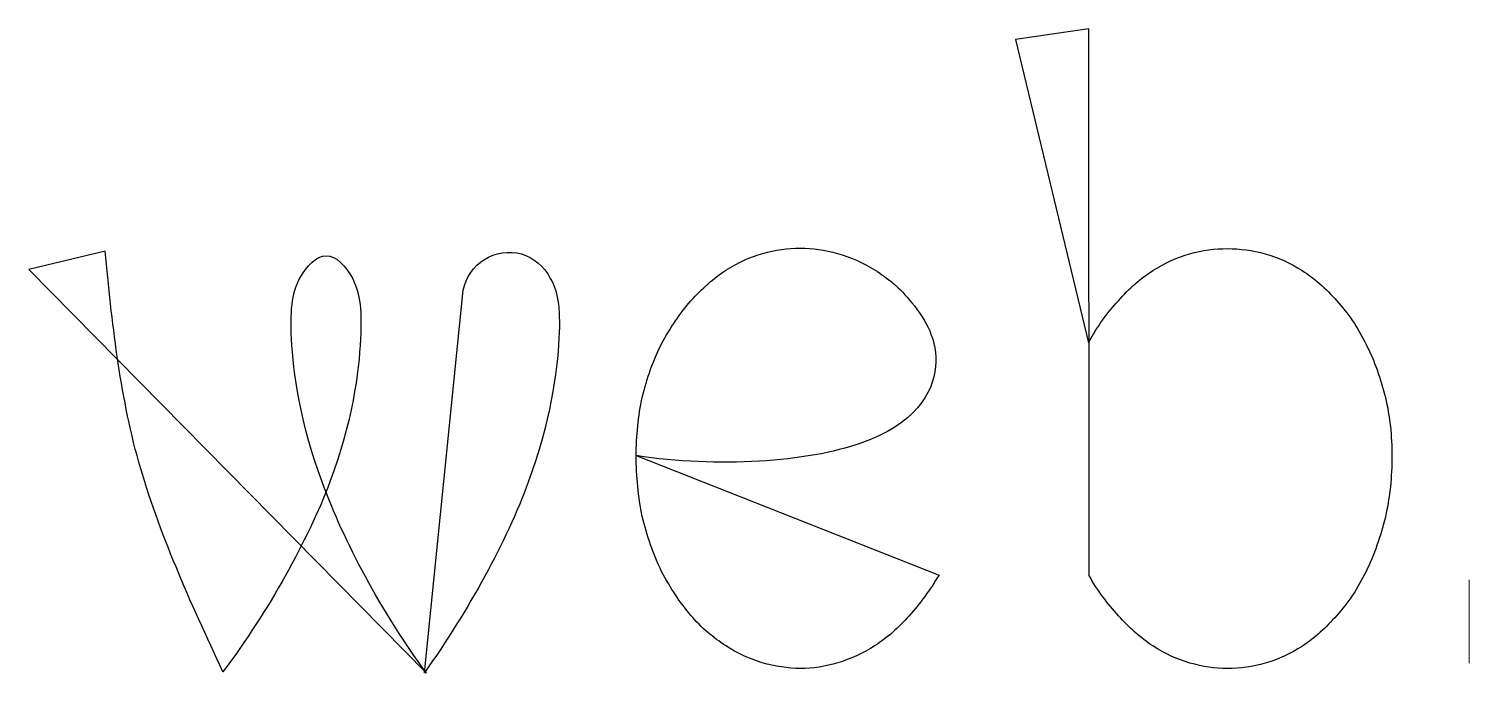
# Model space of a CAD drawing. Header units: centimetres. Extents: x -9.8 to 9.8, y -7.3 to 7.3.
# Drawn here: x -2.509 to -1.873, y 6.695 to 6.98 of the extents above; entities that cross this region are included whole.
import ezdxf

# ---------------------------------------------------------------- set-up
doc = ezdxf.new("R2010")
doc.units = ezdxf.units.CM
doc.header["$MEASUREMENT"] = 0
doc.layers.add('Layer 1', color=7, linetype='Continuous')

msp = doc.modelspace()

# ---------------------------------------------------------------- linework, layer by layer
at = {"layer": 'Layer 1', "color": 7}
for points, knots in [([(-2.0737, 6.975), (-2.0737, 6.975), (-2.04131, 6.97976), (-2.04131, 6.97976), (-2.04131, 6.97976), (-2.04131, 6.97976), (-2.04112, 6.73841), (-2.04112, 6.73841), (-2.04112, 6.73841), (-2.0375, 6.73193), (-2.03292, 6.72584), (-2.02816, 6.72068), (-2.02816, 6.72068), (-2.02358, 6.71555), (-2.01845, 6.71097), (-2.01292, 6.70734), (-2.01292, 6.70734), (-2.00226, 6.70049), (-1.99101, 6.69742), (-1.97995, 6.69742), (-1.97995, 6.69742), (-1.97445, 6.69742), (-1.96892, 6.69819), (-1.96339, 6.6997), (-1.96339, 6.6997), (-1.95767, 6.70142), (-1.95233, 6.70388), (-1.94683, 6.70732), (-1.94683, 6.70732), (-1.94149, 6.71094), (-1.93654, 6.71531), (-1.93178, 6.72084), (-1.93178, 6.72084), (-1.92681, 6.72618), (-1.92244, 6.73285), (-1.91882, 6.74026), (-1.91882, 6.74026), (-1.9152, 6.74751), (-1.91252, 6.75569), (-1.91025, 6.76426), (-1.91025, 6.76426), (-1.90834, 6.77302), (-1.90739, 6.78196), (-1.90739, 6.79112), (-1.90739, 6.79112), (-1.90739, 6.79988), (-1.90834, 6.80866), (-1.91025, 6.81702), (-1.91025, 6.81702), (-1.91253, 6.82522), (-1.91501, 6.8334), (-1.91882, 6.84044), (-1.91882, 6.84044), (-1.92244, 6.84787), (-1.92681, 6.85436), (-1.93178, 6.85968), (-1.93178, 6.85968), (-1.93654, 6.86521), (-1.94168, 6.86958), (-1.94702, 6.87302), (-1.94702, 6.87302), (-1.95768, 6.87987), (-1.96911, 6.88273), (-1.97999, 6.88273), (-1.97999, 6.88273), (-1.98552, 6.88273), (-1.99105, 6.88215), (-1.99676, 6.88045), (-1.99676, 6.88045), (-2.0021, 6.87892), (-2.00761, 6.87645), (-2.01295, 6.87302), (-2.01295, 6.87302), (-2.01829, 6.86958), (-2.02361, 6.86521), (-2.02819, 6.85968), (-2.02819, 6.85968), (-2.03314, 6.85455), (-2.03772, 6.84806), (-2.04134, 6.84121), (-2.04134, 6.84121), (-2.04134, 6.84121), (-2.0737, 6.975), (-2.0737, 6.975)], [0, 0, 0, 0, 0.045455, 0.045455, 0.045455, 0.045455, 0.090909, 0.090909, 0.090909, 0.090909, 0.136364, 0.136364, 0.136364, 0.136364, 0.181818, 0.181818, 0.181818, 0.181818, 0.227273, 0.227273, 0.227273, 0.227273, 0.272727, 0.272727, 0.272727, 0.272727, 0.318182, 0.318182, 0.318182, 0.318182, 0.363636, 0.363636, 0.363636, 0.363636, 0.409091, 0.409091, 0.409091, 0.409091, 0.454545, 0.454545, 0.454545, 0.454545, 0.5, 0.5, 0.5, 0.5, 0.545455, 0.545455, 0.545455, 0.545455, 0.590909, 0.590909, 0.590909, 0.590909, 0.636364, 0.636364, 0.636364, 0.636364, 0.681818, 0.681818, 0.681818, 0.681818, 0.727273, 0.727273, 0.727273, 0.727273, 0.772727, 0.772727, 0.772727, 0.772727, 0.818182, 0.818182, 0.818182, 0.818182, 0.863636, 0.863636, 0.863636, 0.863636, 0.909091, 0.909091, 0.909091, 0.909091, 1, 1, 1, 1]), ([(-2.0737, 6.975), (-2.0737, 6.975), (-2.0737, 6.975), (-2.0737, 6.975), (-2.0737, 6.975), (-2.0737, 6.975), (-2.0737, 6.975), (-2.0737, 6.975)], [0, 0, 0, 0, 0.333333, 0.333333, 0.333333, 0.333333, 1, 1, 1, 1]), ([(-2.24115, 6.79135), (-2.20514, 6.78582), (-2.16553, 6.78849), (-2.1419, 6.79688), (-2.1419, 6.79688), (-2.11809, 6.80508), (-2.1101, 6.81879), (-2.10893, 6.83059), (-2.10893, 6.83059), (-2.10779, 6.84221), (-2.11351, 6.85173), (-2.11941, 6.85879), (-2.11941, 6.85879), (-2.12475, 6.86564), (-2.13028, 6.86982), (-2.1356, 6.87326), (-2.1356, 6.87326), (-2.14663, 6.87993), (-2.15788, 6.88297), (-2.16873, 6.88297), (-2.16873, 6.88297), (-2.1796, 6.88297), (-2.19082, 6.87993), (-2.20151, 6.87326), (-2.20151, 6.87326), (-2.20683, 6.86964), (-2.21199, 6.86527), (-2.21694, 6.85974), (-2.21694, 6.85974), (-2.2217, 6.8544), (-2.22609, 6.84791), (-2.2299, 6.84069), (-2.2299, 6.84069), (-2.23352, 6.83365), (-2.23638, 6.82564), (-2.23847, 6.81706), (-2.23847, 6.81706), (-2.24019, 6.80886), (-2.24114, 6.8001), (-2.24114, 6.79116), (-2.24114, 6.79116), (-2.24114, 6.78222), (-2.24019, 6.77325), (-2.23847, 6.76449), (-2.23847, 6.76449), (-2.23638, 6.75592), (-2.23352, 6.74772), (-2.2299, 6.74028), (-2.2299, 6.74028), (-2.22609, 6.73285), (-2.2217, 6.72636), (-2.21694, 6.72086), (-2.21694, 6.72086), (-2.21236, 6.71533), (-2.20702, 6.71094), (-2.2017, 6.70752), (-2.2017, 6.70752), (-2.19636, 6.7039), (-2.19085, 6.70162), (-2.18551, 6.6999), (-2.18551, 6.6999), (-2.17979, 6.69837), (-2.17408, 6.69741), (-2.16874, 6.69741), (-2.16874, 6.69741), (-2.1575, 6.69741), (-2.14646, 6.70066), (-2.13561, 6.70752), (-2.13561, 6.70752), (-2.13027, 6.71093), (-2.12513, 6.71551), (-2.12056, 6.72067), (-2.12056, 6.72067), (-2.1158, 6.72601), (-2.11141, 6.7321), (-2.10741, 6.73858), (-2.10741, 6.73858), (-2.10741, 6.73858), (-2.24115, 6.79135), (-2.24115, 6.79135)], [0, 0, 0, 0, 0.047619, 0.047619, 0.047619, 0.047619, 0.095238, 0.095238, 0.095238, 0.095238, 0.142857, 0.142857, 0.142857, 0.142857, 0.190476, 0.190476, 0.190476, 0.190476, 0.238095, 0.238095, 0.238095, 0.238095, 0.285714, 0.285714, 0.285714, 0.285714, 0.333333, 0.333333, 0.333333, 0.333333, 0.380952, 0.380952, 0.380952, 0.380952, 0.428571, 0.428571, 0.428571, 0.428571, 0.47619, 0.47619, 0.47619, 0.47619, 0.52381, 0.52381, 0.52381, 0.52381, 0.571429, 0.571429, 0.571429, 0.571429, 0.619048, 0.619048, 0.619048, 0.619048, 0.666667, 0.666667, 0.666667, 0.666667, 0.714286, 0.714286, 0.714286, 0.714286, 0.761905, 0.761905, 0.761905, 0.761905, 0.809524, 0.809524, 0.809524, 0.809524, 0.857143, 0.857143, 0.857143, 0.857143, 0.904762, 0.904762, 0.904762, 0.904762, 1, 1, 1, 1]), ([(-2.50936, 6.87345), (-2.50936, 6.87345), (-2.47565, 6.88165), (-2.47565, 6.88165), (-2.47565, 6.88165), (-2.47261, 6.85061), (-2.46938, 6.81937), (-2.46078, 6.78849), (-2.46078, 6.78849), (-2.45202, 6.75764), (-2.43813, 6.72676), (-2.42363, 6.69591), (-2.42363, 6.69591), (-2.40323, 6.72316), (-2.38648, 6.75346), (-2.37638, 6.77973), (-2.37638, 6.77973), (-2.36646, 6.806), (-2.36363, 6.82831), (-2.36286, 6.84278), (-2.36286, 6.84278), (-2.36209, 6.85744), (-2.36363, 6.86432), (-2.36648, 6.86964), (-2.36648, 6.86964), (-2.36934, 6.87517), (-2.37373, 6.87956), (-2.3781, 6.87956), (-2.3781, 6.87956), (-2.38228, 6.87956), (-2.38667, 6.87517), (-2.38972, 6.86964), (-2.38972, 6.86964), (-2.39258, 6.86432), (-2.39411, 6.85744), (-2.39334, 6.84278), (-2.39334, 6.84278), (-2.39257, 6.82831), (-2.38953, 6.806), (-2.37982, 6.77973), (-2.37982, 6.77973), (-2.37011, 6.75325), (-2.35392, 6.72295), (-2.33373, 6.69533), (-2.33373, 6.69533), (-2.33373, 6.69533), (-2.50936, 6.87345), (-2.50936, 6.87345)], [0, 0, 0, 0, 0.076923, 0.076923, 0.076923, 0.076923, 0.153846, 0.153846, 0.153846, 0.153846, 0.230769, 0.230769, 0.230769, 0.230769, 0.307692, 0.307692, 0.307692, 0.307692, 0.384615, 0.384615, 0.384615, 0.384615, 0.461538, 0.461538, 0.461538, 0.461538, 0.538462, 0.538462, 0.538462, 0.538462, 0.615385, 0.615385, 0.615385, 0.615385, 0.692308, 0.692308, 0.692308, 0.692308, 0.769231, 0.769231, 0.769231, 0.769231, 0.846154, 0.846154, 0.846154, 0.846154, 1, 1, 1, 1]), ([(-2.33468, 6.69552), (-2.31505, 6.72314), (-2.29848, 6.75344), (-2.28877, 6.77971), (-2.28877, 6.77971), (-2.27906, 6.80598), (-2.27602, 6.82847), (-2.27525, 6.84313), (-2.27525, 6.84313), (-2.27448, 6.8576), (-2.27602, 6.86446), (-2.27906, 6.86961), (-2.27906, 6.86961), (-2.28192, 6.87495), (-2.28649, 6.87876), (-2.29181, 6.88048), (-2.29181, 6.88048), (-2.29715, 6.8818), (-2.30343, 6.88104), (-2.30819, 6.87799), (-2.30819, 6.87799), (-2.31295, 6.87494), (-2.31639, 6.87), (-2.31753, 6.86447), (-2.31753, 6.86447), (-2.31753, 6.86447), (-2.33468, 6.69552), (-2.33468, 6.69552)], [0, 0, 0, 0, 0.125, 0.125, 0.125, 0.125, 0.25, 0.25, 0.25, 0.25, 0.375, 0.375, 0.375, 0.375, 0.5, 0.5, 0.5, 0.5, 0.625, 0.625, 0.625, 0.625, 0.75, 0.75, 0.75, 0.75, 1, 1, 1, 1]), ([(-2.50936, 6.87345), (-2.50936, 6.87345), (-2.50936, 6.87345), (-2.50936, 6.87345), (-2.50936, 6.87345), (-2.50936, 6.87345), (-2.50936, 6.87345), (-2.50936, 6.87345)], [0, 0, 0, 0, 0.333333, 0.333333, 0.333333, 0.333333, 1, 1, 1, 1]), ([(-2.24115, 6.79135), (-2.24115, 6.79135), (-2.24115, 6.79135), (-2.24115, 6.79135), (-2.24115, 6.79135), (-2.24115, 6.79135), (-2.24115, 6.79135), (-2.24115, 6.79135)], [0, 0, 0, 0, 0.333333, 0.333333, 0.333333, 0.333333, 1, 1, 1, 1]), ([(-2.33468, 6.69552), (-2.33468, 6.69552), (-2.33468, 6.69552), (-2.33468, 6.69552), (-2.33468, 6.69552), (-2.33468, 6.69552), (-2.33468, 6.69552), (-2.33468, 6.69552)], [0, 0, 0, 0, 0.333333, 0.333333, 0.333333, 0.333333, 1, 1, 1, 1])]:
    msp.add_open_spline(points, degree=3, knots=knots, dxfattribs=at)
at = {"layer": 'Layer 1', "lineweight": 0}
for points, knots in [([(-2.0737, 6.975), (-2.0737, 6.975), (-2.04131, 6.97976), (-2.04131, 6.97976), (-2.04131, 6.97976), (-2.04131, 6.97976), (-2.04112, 6.73841), (-2.04112, 6.73841), (-2.04112, 6.73841), (-2.0375, 6.73193), (-2.03292, 6.72584), (-2.02816, 6.72068), (-2.02816, 6.72068), (-2.02358, 6.71555), (-2.01845, 6.71097), (-2.01292, 6.70734), (-2.01292, 6.70734), (-2.00226, 6.70049), (-1.99101, 6.69742), (-1.97995, 6.69742), (-1.97995, 6.69742), (-1.97445, 6.69742), (-1.96892, 6.69819), (-1.96339, 6.6997), (-1.96339, 6.6997), (-1.95767, 6.70142), (-1.95233, 6.70388), (-1.94683, 6.70732), (-1.94683, 6.70732), (-1.94149, 6.71094), (-1.93654, 6.71531), (-1.93178, 6.72084), (-1.93178, 6.72084), (-1.92681, 6.72618), (-1.92244, 6.73285), (-1.91882, 6.74026), (-1.91882, 6.74026), (-1.9152, 6.74751), (-1.91252, 6.75569), (-1.91025, 6.76426), (-1.91025, 6.76426), (-1.90834, 6.77302), (-1.90739, 6.78196), (-1.90739, 6.79112), (-1.90739, 6.79112), (-1.90739, 6.79988), (-1.90834, 6.80866), (-1.91025, 6.81702), (-1.91025, 6.81702), (-1.91253, 6.82522), (-1.91501, 6.8334), (-1.91882, 6.84044), (-1.91882, 6.84044), (-1.92244, 6.84787), (-1.92681, 6.85436), (-1.93178, 6.85968), (-1.93178, 6.85968), (-1.93654, 6.86521), (-1.94168, 6.86958), (-1.94702, 6.87302), (-1.94702, 6.87302), (-1.95768, 6.87987), (-1.96911, 6.88273), (-1.97999, 6.88273), (-1.97999, 6.88273), (-1.98552, 6.88273), (-1.99105, 6.88215), (-1.99676, 6.88045), (-1.99676, 6.88045), (-2.0021, 6.87892), (-2.00761, 6.87645), (-2.01295, 6.87302), (-2.01295, 6.87302), (-2.01829, 6.86958), (-2.02361, 6.86521), (-2.02819, 6.85968), (-2.02819, 6.85968), (-2.03314, 6.85455), (-2.03772, 6.84806), (-2.04134, 6.84121)], [0, 0, 0, 0, 0.047619, 0.047619, 0.047619, 0.047619, 0.095238, 0.095238, 0.095238, 0.095238, 0.142857, 0.142857, 0.142857, 0.142857, 0.190476, 0.190476, 0.190476, 0.190476, 0.238095, 0.238095, 0.238095, 0.238095, 0.285714, 0.285714, 0.285714, 0.285714, 0.333333, 0.333333, 0.333333, 0.333333, 0.380952, 0.380952, 0.380952, 0.380952, 0.428571, 0.428571, 0.428571, 0.428571, 0.47619, 0.47619, 0.47619, 0.47619, 0.52381, 0.52381, 0.52381, 0.52381, 0.571429, 0.571429, 0.571429, 0.571429, 0.619048, 0.619048, 0.619048, 0.619048, 0.666667, 0.666667, 0.666667, 0.666667, 0.714286, 0.714286, 0.714286, 0.714286, 0.761905, 0.761905, 0.761905, 0.761905, 0.809524, 0.809524, 0.809524, 0.809524, 0.857143, 0.857143, 0.857143, 0.857143, 0.904762, 0.904762, 0.904762, 0.904762, 1, 1, 1, 1]), ([(-2.0737, 6.975), (-2.0737, 6.975), (-2.0737, 6.975), (-2.0737, 6.975), (-2.0737, 6.975), (-2.0737, 6.975), (-2.0737, 6.975), (-2.0737, 6.975)], [0, 0, 0, 0, 0.333333, 0.333333, 0.333333, 0.333333, 1, 1, 1, 1]), ([(-2.24115, 6.79135), (-2.20514, 6.78582), (-2.16553, 6.78849), (-2.1419, 6.79688), (-2.1419, 6.79688), (-2.11809, 6.80508), (-2.1101, 6.81879), (-2.10893, 6.83059), (-2.10893, 6.83059), (-2.10779, 6.84221), (-2.11351, 6.85173), (-2.11941, 6.85879), (-2.11941, 6.85879), (-2.12475, 6.86564), (-2.13028, 6.86982), (-2.1356, 6.87326), (-2.1356, 6.87326), (-2.14663, 6.87993), (-2.15788, 6.88297), (-2.16873, 6.88297), (-2.16873, 6.88297), (-2.1796, 6.88297), (-2.19082, 6.87993), (-2.20151, 6.87326), (-2.20151, 6.87326), (-2.20683, 6.86964), (-2.21199, 6.86527), (-2.21694, 6.85974), (-2.21694, 6.85974), (-2.2217, 6.8544), (-2.22609, 6.84791), (-2.2299, 6.84069), (-2.2299, 6.84069), (-2.23352, 6.83365), (-2.23638, 6.82564), (-2.23847, 6.81706), (-2.23847, 6.81706), (-2.24019, 6.80886), (-2.24114, 6.8001), (-2.24114, 6.79116), (-2.24114, 6.79116), (-2.24114, 6.78222), (-2.24019, 6.77325), (-2.23847, 6.76449), (-2.23847, 6.76449), (-2.23638, 6.75592), (-2.23352, 6.74772), (-2.2299, 6.74028), (-2.2299, 6.74028), (-2.22609, 6.73285), (-2.2217, 6.72636), (-2.21694, 6.72086), (-2.21694, 6.72086), (-2.21236, 6.71533), (-2.20702, 6.71094), (-2.2017, 6.70752), (-2.2017, 6.70752), (-2.19636, 6.7039), (-2.19085, 6.70162), (-2.18551, 6.6999), (-2.18551, 6.6999), (-2.17979, 6.69837), (-2.17408, 6.69741), (-2.16874, 6.69741), (-2.16874, 6.69741), (-2.1575, 6.69741), (-2.14646, 6.70066), (-2.13561, 6.70752), (-2.13561, 6.70752), (-2.13027, 6.71093), (-2.12513, 6.71551), (-2.12056, 6.72067), (-2.12056, 6.72067), (-2.1158, 6.72601), (-2.11141, 6.7321), (-2.10741, 6.73858)], [0, 0, 0, 0, 0.05, 0.05, 0.05, 0.05, 0.1, 0.1, 0.1, 0.1, 0.15, 0.15, 0.15, 0.15, 0.2, 0.2, 0.2, 0.2, 0.25, 0.25, 0.25, 0.25, 0.3, 0.3, 0.3, 0.3, 0.35, 0.35, 0.35, 0.35, 0.4, 0.4, 0.4, 0.4, 0.45, 0.45, 0.45, 0.45, 0.5, 0.5, 0.5, 0.5, 0.55, 0.55, 0.55, 0.55, 0.6, 0.6, 0.6, 0.6, 0.65, 0.65, 0.65, 0.65, 0.7, 0.7, 0.7, 0.7, 0.75, 0.75, 0.75, 0.75, 0.8, 0.8, 0.8, 0.8, 0.85, 0.85, 0.85, 0.85, 0.9, 0.9, 0.9, 0.9, 1, 1, 1, 1]), ([(-2.50936, 6.87345), (-2.50936, 6.87345), (-2.47565, 6.88165), (-2.47565, 6.88165), (-2.47565, 6.88165), (-2.47261, 6.85061), (-2.46938, 6.81937), (-2.46078, 6.78849), (-2.46078, 6.78849), (-2.45202, 6.75764), (-2.43813, 6.72676), (-2.42363, 6.69591), (-2.42363, 6.69591), (-2.40323, 6.72316), (-2.38648, 6.75346), (-2.37638, 6.77973), (-2.37638, 6.77973), (-2.36646, 6.806), (-2.36363, 6.82831), (-2.36286, 6.84278), (-2.36286, 6.84278), (-2.36209, 6.85744), (-2.36363, 6.86432), (-2.36648, 6.86964), (-2.36648, 6.86964), (-2.36934, 6.87517), (-2.37373, 6.87956), (-2.3781, 6.87956), (-2.3781, 6.87956), (-2.38228, 6.87956), (-2.38667, 6.87517), (-2.38972, 6.86964), (-2.38972, 6.86964), (-2.39258, 6.86432), (-2.39411, 6.85744), (-2.39334, 6.84278), (-2.39334, 6.84278), (-2.39257, 6.82831), (-2.38953, 6.806), (-2.37982, 6.77973), (-2.37982, 6.77973), (-2.37011, 6.75325), (-2.35392, 6.72295), (-2.33373, 6.69533)], [0, 0, 0, 0, 0.083333, 0.083333, 0.083333, 0.083333, 0.166667, 0.166667, 0.166667, 0.166667, 0.25, 0.25, 0.25, 0.25, 0.333333, 0.333333, 0.333333, 0.333333, 0.416667, 0.416667, 0.416667, 0.416667, 0.5, 0.5, 0.5, 0.5, 0.583333, 0.583333, 0.583333, 0.583333, 0.666667, 0.666667, 0.666667, 0.666667, 0.75, 0.75, 0.75, 0.75, 0.833333, 0.833333, 0.833333, 0.833333, 1, 1, 1, 1]), ([(-2.33468, 6.69552), (-2.31505, 6.72314), (-2.29848, 6.75344), (-2.28877, 6.77971), (-2.28877, 6.77971), (-2.27906, 6.80598), (-2.27602, 6.82847), (-2.27525, 6.84313), (-2.27525, 6.84313), (-2.27448, 6.8576), (-2.27602, 6.86446), (-2.27906, 6.86961), (-2.27906, 6.86961), (-2.28192, 6.87495), (-2.28649, 6.87876), (-2.29181, 6.88048), (-2.29181, 6.88048), (-2.29715, 6.8818), (-2.30343, 6.88104), (-2.30819, 6.87799), (-2.30819, 6.87799), (-2.31295, 6.87494), (-2.31639, 6.87), (-2.31753, 6.86447)], [0, 0, 0, 0, 0.142857, 0.142857, 0.142857, 0.142857, 0.285714, 0.285714, 0.285714, 0.285714, 0.428571, 0.428571, 0.428571, 0.428571, 0.571429, 0.571429, 0.571429, 0.571429, 0.714286, 0.714286, 0.714286, 0.714286, 1, 1, 1, 1]), ([(-2.50936, 6.87345), (-2.50936, 6.87345), (-2.50936, 6.87345), (-2.50936, 6.87345), (-2.50936, 6.87345), (-2.50936, 6.87345), (-2.50936, 6.87345), (-2.50936, 6.87345)], [0, 0, 0, 0, 0.333333, 0.333333, 0.333333, 0.333333, 1, 1, 1, 1]), ([(-2.24115, 6.79135), (-2.24115, 6.79135), (-2.24115, 6.79135), (-2.24115, 6.79135), (-2.24115, 6.79135), (-2.24115, 6.79135), (-2.24115, 6.79135), (-2.24115, 6.79135)], [0, 0, 0, 0, 0.333333, 0.333333, 0.333333, 0.333333, 1, 1, 1, 1]), ([(-2.33468, 6.69552), (-2.33468, 6.69552), (-2.33468, 6.69552), (-2.33468, 6.69552), (-2.33468, 6.69552), (-2.33468, 6.69552), (-2.33468, 6.69552), (-2.33468, 6.69552)], [0, 0, 0, 0, 0.333333, 0.333333, 0.333333, 0.333333, 1, 1, 1, 1])]:
    msp.add_open_spline(points, degree=3, knots=knots, dxfattribs=at)
at = {"layer": 'Layer 1', "color": 7, "lineweight": 0}
msp.add_open_spline([(-1.87328, 6.73648), (-1.87328, 6.73648), (-1.87328, 6.6997), (-1.87328, 6.6997), (-1.87328, 6.6997), (-1.87328, 6.6997), (-1.87328, 6.73648), (-1.87328, 6.73648)], degree=3, knots=[0, 0, 0, 0, 0.333333, 0.333333, 0.333333, 0.333333, 1, 1, 1, 1], dxfattribs=at)

doc.saveas('drawing.dxf')
